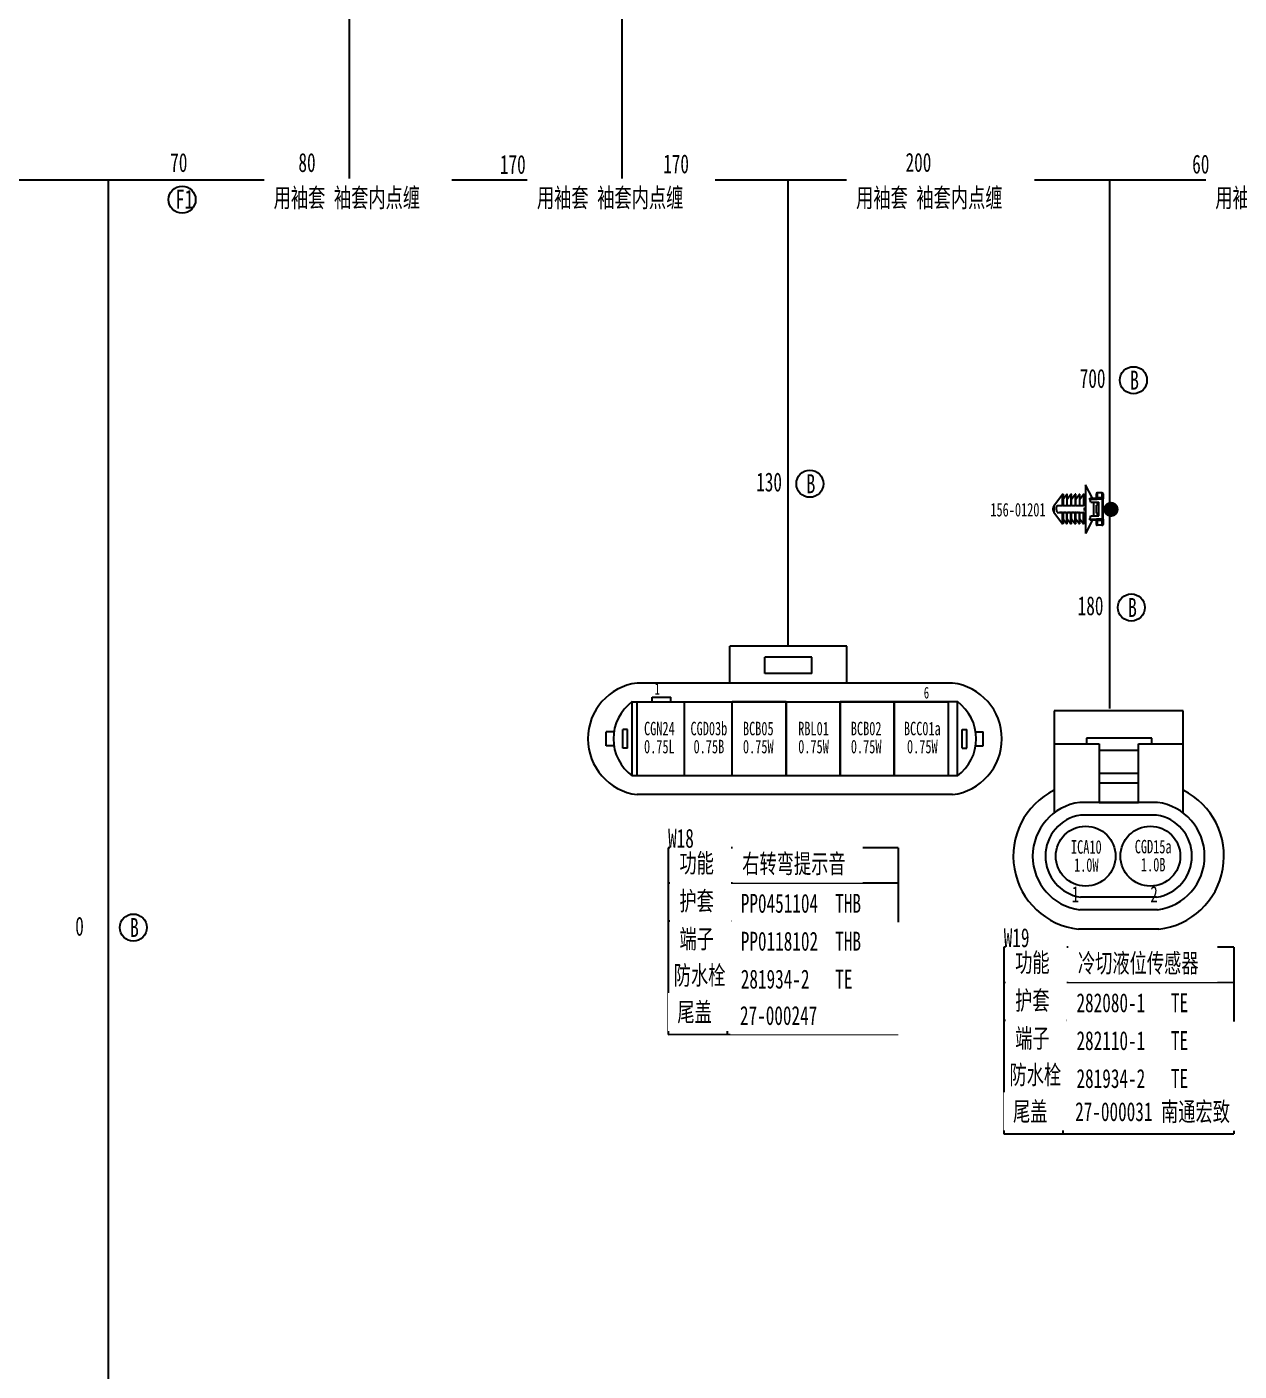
# Model space of a CAD drawing. Header units: millimetres. Extents: x 3853 to 7217, y 3585 to 4426.
# Drawn here: x 4928.7 to 5152.8, y 3884.9 to 4133.3 of the extents above; entities that cross this region are included whole.
import ezdxf

# ---------------------------------------------------------------- set-up
doc = ezdxf.new("R2010")
doc.units = ezdxf.units.MM
doc.layers.add('_0', color=7, linetype='Continuous', lineweight=25)
doc.styles.add('标准', font='', dxfattribs={"width": 0.667})
doc.styles.get('标准').set_extended_font_data('SimSun')

msp = doc.modelspace()

# ---------------------------------------------------------------- hatches: boundary and pattern name
at = {"layer": '_0'}
h = msp.add_hatch(color=0, dxfattribs=at)
edge = h.paths.add_edge_path()
edge.add_arc((5129.12, 4044.13), 1.4, -45, 315, ccw=False)

# ---------------------------------------------------------------- linework, layer by layer
at = {"layer": '_0', "color": 0, "linetype": 'ByBlock', "lineweight": -3}
for p, q in [((5038.76, 4105.01), (5038.76, 4233.38)), ((4988.36, 4105.01), (4988.36, 4183.73)), ((4904.13, 4105.01), (7107.1, 4105.01)), ((5080.32, 4018.83), (5058.67, 4018.83)), ((5080.32, 4012.04), (5080.32, 4018.83)), ((5099.85, 4012.04), (5041.52, 4012.04)), ((5089.02, 4008.59), (5079.04, 4008.59)), ((5100.72, 4008.59), (5089.02, 4008.59)), ((5100.72, 3994.87), (5100.72, 4008.59)), ((5142.47, 4006.88), (5118.6, 4006.88)), ((5118.6, 4006.88), (5118.6, 3988.02)), ((5142.47, 3988.01), (5142.47, 4006.88)), ((5101.58, 3999.99), (5101.58, 4003.46)), ((5101.58, 4003.46), (5102.45, 4003.46)), ((5102.45, 3999.99), (5102.45, 4003.46)), ((5104.06, 4003.03), (5105.48, 4003.03)), ((5105.48, 4000.43), (5105.48, 4003.03)), ((5101.58, 3999.99), (5102.45, 3999.99)), ((5104.06, 4000.43), (5105.48, 4000.43)), ((5118.6, 4000.83), (5126.94, 4000.83)), ((5136.64, 4001.85), (5124.61, 4001.85)), ((5124.61, 4001.85), (5124.61, 4000.83)), ((5126.94, 4000.83), (5126.94, 3989.98)), ((5134.18, 3999.57), (5126.94, 3999.57)), ((5126.94, 3999.57), (5126.94, 3995.4)), ((5134.18, 3989.98), (5134.18, 4000.83)), ((5134.18, 4000.83), (5142.47, 4000.83)), ((5136.64, 4000.83), (5136.64, 4001.85)), ((5100.72, 3994.87), (5089.02, 3994.87)), ((5126.94, 3995.4), (5134.18, 3995.4)), ((5134.18, 3993.56), (5126.94, 3993.56)), ((5134.18, 3993.56), (5126.94, 3993.56)), ((5099.85, 3991.41), (5041.52, 3991.41)), ((5137.72, 3989.98), (5123.34, 3989.98)), ((5126.94, 3989.98), (5134.18, 3989.98)), ((5137.56, 3987.63), (5123.5, 3987.63)), ((5089.76, 3981.6), (5047.25, 3981.6)), ((5137.56, 3972.47), (5123.5, 3972.47)), ((5137.72, 3970.12), (5123.34, 3970.12)), ((5047.23, 3968.1), (5089.76, 3968.1)), ((5137.94, 3966.53), (5123.12, 3966.53)), ((5137.94, 3966.53), (5123.12, 3966.53)), ((5151.81, 3963.23), (5109.29, 3963.23)), ((5120.2, 3963.23), (5120.21, 3928.74)), ((5047.24, 3961.1), (5089.76, 3961.1)), ((5047.25, 3961.1), (5089.76, 3961.1)), ((5047.25, 3954.1), (5089.76, 3954.11)), ((5109.28, 3949.73), (5151.81, 3949.73)), ((5047.25, 3947.11), (5089.76, 3947.12)), ((5109.29, 3942.73), (5151.81, 3942.73)), ((5109.29, 3942.73), (5151.81, 3942.73)), ((5109.29, 3935.73), (5151.81, 3935.74)), ((5109.3, 3928.74), (5151.81, 3928.75))]:
    msp.add_line(p, q, dxfattribs=at)
at = {"layer": '_0', "lineweight": -3}
msp.add_line((4943.78, 4105.01), (4943.78, 3820.55), dxfattribs=at)
at = {"layer": '_0', "linetype": 'ByBlock', "lineweight": -3}
for p, q in [((5069.46, 4018.83), (5069.46, 4105.06)), ((5058.67, 4012.04), (5058.67, 4018.83)), ((5065.16, 4013.78), (5065.16, 4016.81)), ((5073.83, 4016.81), (5065.16, 4016.81)), ((5073.83, 4013.78), (5073.83, 4016.81)), ((5073.83, 4013.78), (5065.16, 4013.78)), ((5044.31, 4009.45), (5047.77, 4009.45)), ((5044.31, 4008.59), (5044.31, 4009.45)), ((5047.77, 4008.59), (5047.77, 4009.45)), ((5040.63, 3994.87), (5040.63, 4008.59)), ((5040.63, 4008.59), (5050.3, 4008.59)), ((5041.52, 3994.87), (5041.52, 4008.59)), ((5044.31, 4008.59), (5047.77, 4008.59)), ((5050.3, 3994.87), (5050.3, 4008.59)), ((5050.3, 4008.59), (5059.09, 4008.59)), ((5069.06, 4008.59), (5059.09, 4008.59)), ((5037.25, 4003.03), (5035.83, 4003.03)), ((5035.83, 4000.43), (5035.83, 4003.03)), ((5038.9, 3999.99), (5038.9, 4003.46)), ((5039.77, 4003.46), (5038.9, 4003.46)), ((5039.77, 3999.99), (5039.77, 4003.46)), ((5037.25, 4000.43), (5035.83, 4000.43)), ((5039.77, 3999.99), (5038.9, 3999.99)), ((5050.28, 3994.87), (5040.63, 3994.87)), ((5059.09, 3994.87), (5050.3, 3994.87)), ((5058.15, 3981.6), (5058.16, 3947.11))]:
    msp.add_line(p, q, dxfattribs=at)
at = {"layer": '_0', "color": 0}
for p, q in [((5128.83, 4105.01), (5128.83, 4007.32)), ((5047.25, 3975.1), (5089.76, 3975.09)), ((5109.29, 3956.73), (5151.81, 3956.72))]:
    msp.add_line(p, q, dxfattribs=at)
at = {"layer": '_0', "color": 0, "lineweight": -2}
for p, q in [((5118.56, 4044.78), (5120.16, 4046.93)), ((5120.16, 4044.83), (5120.16, 4046.93)), ((5120.26, 4046.93), (5120.16, 4046.93)), ((5120.26, 4046.93), (5120.26, 4044.83)), ((5120.26, 4046.02), (5120.94, 4046.93)), ((5121.04, 4046.93), (5120.94, 4046.93)), ((5120.94, 4046.93), (5120.94, 4044.83)), ((5121.04, 4046.02), (5121.72, 4046.93)), ((5121.04, 4044.83), (5121.04, 4046.93)), ((5121.82, 4046.93), (5121.72, 4046.93)), ((5121.72, 4046.93), (5121.72, 4044.83)), ((5121.82, 4046.02), (5122.5, 4046.93)), ((5121.82, 4044.83), (5121.82, 4046.93)), ((5122.6, 4046.93), (5122.5, 4046.93)), ((5122.5, 4046.93), (5122.5, 4044.83)), ((5122.6, 4046.02), (5123.28, 4046.93)), ((5122.6, 4044.83), (5122.6, 4046.93)), ((5123.38, 4046.93), (5123.28, 4046.93)), ((5123.28, 4046.93), (5123.28, 4044.83)), ((5123.38, 4046.02), (5124.06, 4046.93)), ((5123.38, 4044.83), (5123.38, 4046.93)), ((5124.16, 4046.93), (5124.06, 4046.93)), ((5124.06, 4046.93), (5124.06, 4044.83)), ((5124.16, 4044.83), (5124.16, 4046.93)), ((5124.41, 4048.68), (5124.41, 4039.68)), ((5125.68, 4046.18), (5124.41, 4048.68)), ((5126.41, 4046.18), (5126.41, 4047.03)), ((5126.56, 4047.18), (5126.56, 4046.24)), ((5127.41, 4047.18), (5126.56, 4047.18)), ((5127.41, 4047.18), (5127.51, 4047.18)), ((5127.51, 4046.24), (5127.51, 4047.18)), ((5127.66, 4047.03), (5127.66, 4046.14)), ((5118.56, 4044.78), (5118.56, 4044.18)), ((5118.56, 4044.18), (5118.56, 4043.59)), ((5119.16, 4044.83), (5120.16, 4044.83)), ((5120.26, 4044.83), (5120.16, 4044.83)), ((5120.26, 4044.83), (5120.94, 4044.83)), ((5121.04, 4044.83), (5120.94, 4044.83)), ((5121.04, 4044.83), (5121.72, 4044.83)), ((5121.82, 4044.83), (5121.72, 4044.83)), ((5121.82, 4044.83), (5122.5, 4044.83)), ((5122.6, 4044.83), (5122.5, 4044.83)), ((5122.6, 4044.83), (5123.28, 4044.83)), ((5123.38, 4044.83), (5123.28, 4044.83)), ((5123.38, 4044.83), (5124.06, 4044.83)), ((5124.16, 4044.83), (5124.06, 4044.83)), ((5124.21, 4045.68), (5124.16, 4045.68)), ((5124.16, 4044.98), (5124.41, 4044.97)), ((5124.21, 4045.66), (5124.21, 4045.73)), ((5124.41, 4045.66), (5124.21, 4045.66)), ((5124.21, 4043.93), (5124.21, 4044.43)), ((5124.26, 4044.43), (5124.21, 4044.43)), ((5124.26, 4045.78), (5124.41, 4045.78)), ((5124.26, 4044.43), (5124.41, 4044.43)), ((5124.26, 4043.93), (5124.26, 4044.43)), ((5125.22, 4046.03), (5125.22, 4046.18)), ((5125.22, 4046.18), (5126.42, 4046.18)), ((5125.22, 4046.03), (5126.41, 4046.03)), ((5125.39, 4045.43), (5126.89, 4045.43)), ((5125.86, 4045.43), (5125.86, 4045.18)), ((5125.86, 4045.18), (5125.86, 4043.18)), ((5126.41, 4046.03), (5126.56, 4046.03)), ((5126.46, 4043.43), (5126.46, 4044.93)), ((5126.56, 4044.93), (5126.46, 4044.93)), ((5126.56, 4046.24), (5126.56, 4046.07)), ((5127.41, 4046.24), (5126.56, 4046.24)), ((5126.56, 4046.03), (5127.41, 4046.07)), ((5126.89, 4045.18), (5126.89, 4045.43)), ((5126.89, 4043.18), (5126.89, 4045.18)), ((5127.51, 4046.24), (5127.41, 4046.24)), ((5127.41, 4046.07), (5127.51, 4046.07)), ((5127.51, 4046.24), (5127.51, 4046.07)), ((5127.51, 4046.07), (5127.51, 4042.3)), ((5127.66, 4046.07), (5127.51, 4046.07)), ((5127.66, 4046.14), (5127.66, 4046.07)), ((5127.66, 4042.3), (5127.66, 4046.07)), ((5118.56, 4043.59), (5120.16, 4041.43)), ((5119.16, 4043.53), (5120.16, 4043.53)), ((5120.01, 4043.53), (5119.6, 4043.53)), ((5120.01, 4043.53), (5120.94, 4043.53)), ((5120.16, 4041.43), (5120.16, 4043.53)), ((5120.26, 4043.53), (5120.16, 4043.53)), ((5120.26, 4043.53), (5120.26, 4041.43)), ((5120.26, 4042.35), (5120.26, 4041.8)), ((5120.26, 4042.35), (5120.94, 4041.43)), ((5120.79, 4043.53), (5120.38, 4043.53)), ((5120.79, 4043.53), (5121.72, 4043.53)), ((5121.04, 4043.53), (5120.94, 4043.53)), ((5120.94, 4041.43), (5120.94, 4043.53)), ((5121.04, 4041.43), (5121.04, 4043.53)), ((5121.04, 4042.35), (5121.72, 4041.43)), ((5121.04, 4042.35), (5121.04, 4041.8)), ((5121.57, 4043.53), (5121.16, 4043.53)), ((5121.57, 4043.53), (5122.5, 4043.53)), ((5121.82, 4043.53), (5121.72, 4043.53)), ((5121.72, 4041.43), (5121.72, 4043.53)), ((5121.82, 4041.43), (5121.82, 4043.53)), ((5121.82, 4042.35), (5122.5, 4041.43)), ((5121.82, 4042.35), (5121.82, 4041.8)), ((5122.35, 4043.53), (5121.94, 4043.53)), ((5122.35, 4043.53), (5123.28, 4043.53)), ((5122.6, 4043.53), (5122.5, 4043.53)), ((5122.5, 4041.43), (5122.5, 4043.53)), ((5122.6, 4041.43), (5122.6, 4043.53)), ((5122.6, 4042.35), (5123.28, 4041.43)), ((5122.6, 4042.35), (5122.6, 4041.8)), ((5123.13, 4043.53), (5122.72, 4043.53)), ((5123.13, 4043.53), (5124.06, 4043.53)), ((5123.38, 4043.53), (5123.28, 4043.53)), ((5123.28, 4041.43), (5123.28, 4043.53)), ((5123.38, 4041.43), (5123.38, 4043.53)), ((5123.38, 4042.35), (5124.06, 4041.43)), ((5123.38, 4042.35), (5123.38, 4041.8)), ((5124.16, 4043.53), (5124.06, 4043.53)), ((5124.06, 4041.43), (5124.06, 4043.53)), ((5124.16, 4041.43), (5124.16, 4043.53)), ((5124.41, 4043.35), (5124.16, 4043.35)), ((5124.16, 4042.68), (5124.16, 4041.8)), ((5124.21, 4042.68), (5124.16, 4042.68)), ((5124.26, 4043.93), (5124.21, 4043.93)), ((5124.41, 4042.7), (5124.21, 4042.7)), ((5124.21, 4042.63), (5124.21, 4042.7)), ((5124.26, 4043.93), (5124.41, 4043.93)), ((5124.26, 4042.58), (5124.41, 4042.58)), ((5125.68, 4042.18), (5124.41, 4039.68)), ((5125.22, 4042.18), (5125.22, 4042.34)), ((5125.22, 4042.34), (5126.41, 4042.34)), ((5125.22, 4042.18), (5126.41, 4042.18)), ((5125.39, 4042.93), (5126.89, 4042.93)), ((5125.86, 4043.18), (5125.86, 4042.93)), ((5126.41, 4042.34), (5126.56, 4042.34)), ((5126.41, 4041.33), (5126.41, 4042.18)), ((5126.56, 4043.43), (5126.46, 4043.43)), ((5127.41, 4042.3), (5126.56, 4042.34)), ((5126.56, 4042.12), (5126.56, 4042.3)), ((5126.56, 4042.12), (5126.56, 4041.18)), ((5126.56, 4042.12), (5127.41, 4042.12)), ((5126.89, 4042.93), (5126.89, 4043.18)), ((5127.51, 4042.3), (5127.41, 4042.3)), ((5127.41, 4042.12), (5127.51, 4042.12)), ((5127.66, 4042.3), (5127.51, 4042.3)), ((5127.51, 4042.12), (5127.51, 4042.3)), ((5127.51, 4041.18), (5127.51, 4042.12)), ((5127.66, 4042.3), (5127.66, 4042.23)), ((5127.66, 4042.23), (5127.66, 4041.33)), ((5120.26, 4041.43), (5120.16, 4041.43)), ((5121.04, 4041.43), (5120.94, 4041.43)), ((5121.82, 4041.43), (5121.72, 4041.43)), ((5122.6, 4041.43), (5122.5, 4041.43)), ((5123.38, 4041.43), (5123.28, 4041.43)), ((5124.16, 4041.43), (5124.06, 4041.43)), ((5127.41, 4041.18), (5126.56, 4041.18)), ((5127.41, 4041.18), (5127.51, 4041.18))]:
    msp.add_line(p, q, dxfattribs=at)
for points in [[(5119.04, 4044.14), (5119.07, 4044.48), (5119.16, 4044.83)], [(5119.16, 4043.53), (5119.08, 4043.84), (5119.04, 4044.14)], [(5126.56, 4046.24), (5126.46, 4046.22), (5126.42, 4046.18)], [(5126.56, 4045.43), (5126.57, 4045.43), (5126.58, 4045.42), (5126.6, 4045.4), (5126.61, 4045.36)], [(5126.64, 4045.18), (5126.63, 4045.31), (5126.59, 4045.41), (5126.58, 4045.43), (5126.57, 4045.43), (5126.56, 4045.43)], [(5126.64, 4045.18), (5126.63, 4045.05), (5126.59, 4044.96), (5126.58, 4044.94), (5126.57, 4044.94), (5126.56, 4044.93)], [(5126.64, 4045.15), (5126.61, 4045.01), (5126.59, 4044.96), (5126.57, 4044.94), (5126.56, 4044.93)], [(5127.51, 4046.24), (5127.57, 4046.24), (5127.62, 4046.21), (5127.65, 4046.17), (5127.66, 4046.14)], [(5126.42, 4042.19), (5126.44, 4042.26), (5126.46, 4042.3)], [(5126.56, 4042.12), (5126.46, 4042.15), (5126.42, 4042.19)], [(5126.56, 4043.43), (5126.57, 4043.43), (5126.58, 4043.42), (5126.6, 4043.39), (5126.62, 4043.36)], [(5126.64, 4043.18), (5126.63, 4043.31), (5126.59, 4043.41), (5126.58, 4043.43), (5126.57, 4043.43), (5126.56, 4043.43)], [(5126.56, 4042.93), (5126.57, 4042.94), (5126.58, 4042.95), (5126.6, 4042.97), (5126.62, 4043.04), (5126.64, 4043.18)], [(5127.51, 4042.12), (5127.57, 4042.13), (5127.62, 4042.16), (5127.65, 4042.2), (5127.66, 4042.23)]]:
    msp.add_lwpolyline(points, dxfattribs=at)
at = {"layer": '_0', "linetype": 'ByBlock', "lineweight": -3}
msp.add_lwpolyline([(5069.06, 3994.87), (5059.09, 3994.87), (5059.09, 4008.59), (5069.06, 4008.59)], close=True, dxfattribs=at)
at = {"layer": '_0', "color": 0, "linetype": 'ByBlock', "lineweight": -3}
for points in [[(5079.04, 3994.87), (5069.06, 3994.87), (5069.06, 4008.59), (5079.04, 4008.59)], [(5089.02, 3994.87), (5079.04, 3994.87), (5079.04, 4008.59), (5089.02, 4008.59)], [(5099, 3994.87), (5089.02, 3994.87), (5089.02, 4008.59), (5099, 4008.59)]]:
    msp.add_lwpolyline(points, close=True, dxfattribs=at)
at = {"layer": '_0', "linetype": 'ByBlock', "lineweight": -3}
for centre in [(4957.43, 4101.37), (4948.42, 3966.85)]:
    msp.add_circle(centre, 2.5, dxfattribs=at)
at = {"layer": '_0', "color": 0, "linetype": 'ByBlock', "lineweight": -3}
for centre, radius in [((5133.27, 4068), 2.5), ((5073.46, 4048.86), 2.5), ((5132.88, 4025.99), 2.5), ((5124.44, 3980.05), 5.53), ((5136.4, 3980.05), 5.53)]:
    msp.add_circle(centre, radius, dxfattribs=at)
at = {"layer": '_0', "color": 0, "lineweight": -2}
for centre, radius, start, end in [((5126.56, 4047.03), 0.15, 90.0109, 179.9949), ((5127.51, 4047.03), 0.15, 0.0067, 89.9891), ((5119.36, 4044.18), 1, 143.3437, 216.6563), ((5124.26, 4045.73), 0.05, 90, 180), ((5116.88, 4043.3), 8.78, 14.0438, 18.0619), ((5126.57, 4046.17), 0.151, 176.7895, 221.4835), ((5126.56, 4046.17), 0.14, 221.9793, 268.3229), ((5124.26, 4042.63), 0.05, 180, 270), ((5116.88, 4045.06), 8.78, 341.9381, 345.9562), ((5126.56, 4042.2), 0.14, 91.6909, 138.0317), ((5126.06, 4043.17), 0.582, 343.3064, 359.4791), ((5126.56, 4041.33), 0.15, 180.0051, 269.9891), ((5127.51, 4041.33), 0.15, 270.0109, 359.9933)]:
    msp.add_arc(centre, radius, start, end, dxfattribs=at)
at = {"layer": '_0', "linetype": 'ByBlock', "lineweight": -3}
for centre, radius, start, end in [((5042.82, 4001.73), 10.39, 97.1808, 262.8192), ((5045.64, 4001.73), 8.5, 126.1486, 233.8514)]:
    msp.add_arc(centre, radius, start, end, dxfattribs=at)
at = {"layer": '_0', "color": 0, "linetype": 'ByBlock', "lineweight": -3}
for centre, radius, start, end in [((5098.55, 4001.73), 10.39, 277.1808, 82.8192), ((5095.71, 4001.73), 8.5, 306.1486, 53.8514), ((5124.66, 3980.05), 13.6, 116.4828, 263.4859), ((5124.66, 3980.05), 13.6, 116.4828, 263.4859), ((5136.4, 3980.05), 13.6, 276.5141, 63.4987), ((5136.4, 3980.05), 13.6, 276.5141, 63.4987), ((5124.66, 3980.05), 10.02, 97.5927, 262.4073), ((5136.4, 3980.05), 10.02, 277.5927, 82.4073), ((5124.66, 3980.05), 7.67, 98.6806, 261.3194), ((5136.4, 3980.05), 7.67, 278.6806, 81.3194)]:
    msp.add_arc(centre, radius, start, end, dxfattribs=at)

# ---------------------------------------------------------------- texts
at = {"layer": '_0', "linetype": 'ByBlock', "lineweight": -3, "char_height": 3.5, "attachment_point": 1, "style": '标准'}
for s, insert in [('70', (4955.23, 4109.98)), ('80', (4978.93, 4109.98)), ('170', (5016.17, 4109.63)), ('170', (5046.35, 4109.73)), ('200', (5091.15, 4110.01)), ('60', (5144.13, 4109.69)), ('700', (5123.34, 4070.08)), ('130', (5063.54, 4050.94)), ('0', (4937.68, 3968.85))]:
    msp.add_mtext(s, dxfattribs=dict(at, insert=insert))
at = {"layer": '_0', "linetype": 'ByBlock', "lineweight": -3, "attachment_point": 1, "style": '标准'}
for s, insert, char_height, width in [('{\\W0.7;F1}', (4956.22, 4103.19), 3.5, 2.4249), ('1', (5044.76, 4012.04), 2.16, 6.1691), ('{\\W0.7;B}', (4947.77, 3968.61), 3.5, 2.4249)]:
    msp.add_mtext(s, dxfattribs=dict(at, insert=insert, char_height=char_height, width=width))
at = {"layer": '_0', "color": 0, "linetype": 'ByBlock', "lineweight": -3, "attachment_point": 1, "style": '标准'}
for s, insert, char_height, width in [('{\\W0.7;B}', (5132.62, 4069.76), 3.5, 2.4249), ('{\\W0.7;B}', (5072.81, 4050.62), 3.5, 2.4249), ('{\\W0.7;B}', (5132.24, 4027.75), 3.5, 2.4249), ('6', (5094.52, 4011.34), 2.16, 6.1691), ('1', (5121.88, 3974.51), 3, 0.0275), ('2', (5136.4, 3974.51), 3, 4.85722573273506e-17)]:
    msp.add_mtext(s, dxfattribs=dict(at, insert=insert, char_height=char_height, width=width))
at = {"layer": '_0', "color": 0, "char_height": 2.5, "attachment_point": 1, "style": '标准'}
for s, insert, width in [('{\\fFangSong_GB2312|b0|i0|c0|p49;156-01201}', (5106.82, 4045.32), 10.7181), ('\\pxsm0.8,qc,t0.32;{\\fFangSong_GB2312|b0|i0|c134|p2;RBL01\\P0.75W}', (5071.65, 4004.88), 4.9731), ('\\pxsm0.8,qc,t0.32;{\\fFangSong_GB2312|b0|i0|c134|p2;BCB02\\P0.75W}', (5081.38, 4004.88), 4.9731), ('\\pxsm0.8,qc,t0.32;{\\fFangSong_GB2312|b0|i0|c134|p2;BCC01a\\P0.75W}', (5091.76, 4004.88), 4.9731), ('\\pxsm0.8,qc,t0.32;{\\fFangSong_GB2312|b0|i0|c134|p2;ICA10\\P1.0W}', (5122.07, 3983), 4.9731), ('\\pxsm0.8,qc,t0.32;{\\fFangSong_GB2312|b0|i0|c134|p2;CGD15a\\P1.0B}', (5134.43, 3983.06), 4.9731)]:
    msp.add_mtext(s, dxfattribs=dict(at, insert=insert, width=width))
at = {"layer": '_0', "color": 0, "linetype": 'ByBlock', "lineweight": -3, "insert": (5122.96, 4028.07), "char_height": 3.5, "attachment_point": 1, "style": '标准'}
msp.add_mtext('180', dxfattribs=at)
at = {"layer": '_0', "char_height": 2.5, "width": 4.9731, "attachment_point": 1, "style": '标准'}
for s, insert in [('\\pxsm0.8,qc,t0.32;{\\fFangSong_GB2312|b0|i0|c134|p2;CGN24\\P0.75L}', (5043.16, 4004.88)), ('\\pxsm0.8,qc,t0.32;{\\fFangSong_GB2312|b0|i0|c134|p2;CGD03b\\P0.75B}', (5052.31, 4004.88)), ('\\pxsm0.8,qc,t0.32;{\\fFangSong_GB2312|b0|i0|c134|p2;BCB05\\P0.75W}', (5061.44, 4004.88))]:
    msp.add_mtext(s, dxfattribs=dict(at, insert=insert))

# ---------------------------------------------------------------- next in the draw order: texts
at = {"layer": '_0', "color": 0, "char_height": 3.5, "attachment_point": 1, "style": '标准', "bg_fill": 2}
for s, insert, width in [('{\\fFangSong_GB2312|b0|i0|c134|p2;用袖套 袖套内点缠}', (4974.35, 4103.47), 31.1704), ('{\\fFangSong_GB2312|b0|i0|c134|p2;用袖套 袖套内点缠}', (5023.01, 4103.47), 31.1704), ('{\\fFangSong_GB2312|b0|i0|c134|p2;用袖套 袖套内点缠}', (5082.01, 4103.47), 31.1704), ('{\\fFangSong_GB2312|b0|i0|c134|p2;用袖套 袖套内点缠}', (5148.4, 4103.47), 31.1704), ('{\\fFangSong_GB2312|b0|i0|c134|p2;右转弯提示音}', (5060.96, 3980.4), 20.5328), ('{\\fFangSong_GB2312|b0|i0|c134|p2;冷切液位传感器}', (5123.01, 3962.03), 24.0033)]:
    msp.add_mtext(s, dxfattribs=dict(at, insert=insert, width=width))

# ---------------------------------------------------------------- next in the draw order: texts
at = {"layer": '_0', "color": 0, "char_height": 3.5, "width": 35.8921, "attachment_point": 1, "style": '标准', "bg_fill": 2}
for s, insert in [('{\\fFangSong_GB2312|b0|i0|c134|p2;PP0451104  THB}', (5060.69, 3973.08)), ('{\\fFangSong_GB2312|b0|i0|c134|p2;282080-1   TE}', (5122.74, 3954.71))]:
    msp.add_mtext(s, dxfattribs=dict(at, insert=insert))

# ---------------------------------------------------------------- next in the draw order: linework, layer by layer
at = {"layer": '_0', "lineweight": -3}
for p, q in [((5089.76, 3981.6), (5089.76, 3947.12)), ((5151.81, 3963.23), (5151.81, 3928.75))]:
    msp.add_line(p, q, dxfattribs=at)

# ---------------------------------------------------------------- next in the draw order: texts
at = {"layer": '_0', "insert": (5049.35, 3980.51), "char_height": 3.5, "width": 7.8037, "attachment_point": 1, "style": '标准', "bg_fill": 2}
msp.add_mtext('{\\fFangSong_GB2312|b0|i0|c134|p2;功能}', dxfattribs=at)
at = {"layer": '_0', "color": 0, "insert": (5111.4, 3962.14), "char_height": 3.5, "width": 7.8037, "attachment_point": 1, "style": '标准', "bg_fill": 2}
msp.add_mtext('{\\fFangSong_GB2312|b0|i0|c134|p2;功能}', dxfattribs=at)

# ---------------------------------------------------------------- next in the draw order: texts
at = {"layer": '_0', "linetype": 'ByBlock', "lineweight": -3, "insert": (5047.25, 3985.1), "char_height": 3.5, "width": 15.1586, "attachment_point": 1, "style": '标准'}
msp.add_mtext('W18', dxfattribs=at)
at = {"layer": '_0', "insert": (5049.35, 3973.51), "char_height": 3.5, "width": 7.8037, "attachment_point": 1, "style": '标准', "bg_fill": 2}
msp.add_mtext('{\\fFangSong_GB2312|b0|i0|c134|p2;护套}', dxfattribs=at)
at = {"layer": '_0', "color": 0, "linetype": 'ByBlock', "lineweight": -3, "insert": (5109.29, 3966.73), "char_height": 3.5, "width": 15.1586, "attachment_point": 1, "style": '标准'}
msp.add_mtext('W19', dxfattribs=at)
at = {"layer": '_0', "color": 0, "insert": (5111.4, 3955.14), "char_height": 3.5, "width": 7.8037, "attachment_point": 1, "style": '标准', "bg_fill": 2}
msp.add_mtext('{\\fFangSong_GB2312|b0|i0|c134|p2;护套}', dxfattribs=at)

# ---------------------------------------------------------------- next in the draw order: linework, layer by layer
at = {"layer": '_0', "lineweight": -3}
msp.add_line((5047.25, 3981.6), (5047.25, 3975.1), dxfattribs=at)
at = {"layer": '_0', "color": 0, "lineweight": -3}
msp.add_line((5109.29, 3963.23), (5109.29, 3956.73), dxfattribs=at)

# ---------------------------------------------------------------- next in the draw order: texts
at = {"layer": '_0', "insert": (5049.35, 3966.51), "char_height": 3.5, "width": 7.8037, "attachment_point": 1, "style": '标准', "bg_fill": 2}
msp.add_mtext('{\\fFangSong_GB2312|b0|i0|c134|p2;端子}', dxfattribs=at)
at = {"layer": '_0', "color": 0, "insert": (5111.4, 3948.14), "char_height": 3.5, "width": 7.8037, "attachment_point": 1, "style": '标准', "bg_fill": 2}
msp.add_mtext('{\\fFangSong_GB2312|b0|i0|c134|p2;端子}', dxfattribs=at)

# ---------------------------------------------------------------- next in the draw order: linework, layer by layer
at = {"layer": '_0', "lineweight": -3}
msp.add_line((5047.25, 3975.1), (5047.25, 3968.1), dxfattribs=at)
at = {"layer": '_0', "color": 0, "lineweight": -3}
msp.add_line((5109.29, 3956.73), (5109.29, 3949.73), dxfattribs=at)

# ---------------------------------------------------------------- next in the draw order: texts
at = {"layer": '_0', "insert": (5048.3, 3959.78), "char_height": 3.5, "width": 9.8578, "attachment_point": 1, "style": '标准', "bg_fill": 2}
msp.add_mtext('{\\fFangSong_GB2312|b0|i0|c134|p2;防水栓}', dxfattribs=at)
at = {"layer": '_0', "color": 0, "insert": (5110.35, 3941.41), "char_height": 3.5, "width": 9.8578, "attachment_point": 1, "style": '标准', "bg_fill": 2}
msp.add_mtext('{\\fFangSong_GB2312|b0|i0|c134|p2;防水栓}', dxfattribs=at)

# ---------------------------------------------------------------- next in the draw order: linework, layer by layer
at = {"layer": '_0', "lineweight": -3}
for p, q in [((5047.25, 3968.1), (5047.25, 3961.1)), ((5047.25, 3961.1), (5047.25, 3954.1)), ((5047.25, 3954.1), (5047.25, 3947.11))]:
    msp.add_line(p, q, dxfattribs=at)
at = {"layer": '_0', "color": 0, "lineweight": -3}
for p, q in [((5109.29, 3949.73), (5109.29, 3942.73)), ((5109.29, 3942.73), (5109.29, 3935.73)), ((5109.29, 3935.73), (5109.3, 3928.74))]:
    msp.add_line(p, q, dxfattribs=at)

# ---------------------------------------------------------------- next in the draw order: texts
at = {"layer": '_0', "color": 0, "char_height": 3.5, "width": 35.8921, "attachment_point": 1, "style": '标准', "bg_fill": 2}
for s, insert in [('{\\fFangSong_GB2312|b0|i0|c134|p2;PP0118102  THB}', (5060.69, 3966.08)), ('{\\fFangSong_GB2312|b0|i0|c134|p2;282110-1   TE}', (5122.74, 3947.71))]:
    msp.add_mtext(s, dxfattribs=dict(at, insert=insert))

# ---------------------------------------------------------------- next in the draw order: texts
at = {"layer": '_0', "insert": (5048.96, 3952.99), "char_height": 3.5, "width": 9.8578, "attachment_point": 1, "style": '标准', "bg_fill": 2}
msp.add_mtext('{\\fFangSong_GB2312|b0|i0|c134|p2;尾盖}', dxfattribs=at)
at = {"layer": '_0', "color": 0, "insert": (5111.01, 3934.62), "char_height": 3.5, "width": 9.8578, "attachment_point": 1, "style": '标准', "bg_fill": 2}
msp.add_mtext('{\\fFangSong_GB2312|b0|i0|c134|p2;尾盖}', dxfattribs=at)

# ---------------------------------------------------------------- next in the draw order: texts
at = {"layer": '_0', "color": 0, "char_height": 3.5, "width": 35.8921, "attachment_point": 1, "style": '标准', "bg_fill": 2}
for insert in [(5060.69, 3959.08), (5122.74, 3940.71)]:
    msp.add_mtext('{\\fFangSong_GB2312|b0|i0|c134|p2;281934-2   TE}', dxfattribs=dict(at, insert=insert))

# ---------------------------------------------------------------- next in the draw order: texts
for s, insert in [('{\\fFangSong_GB2312|b0|i0|c134|p2;27-000247}', (5060.54, 3952.35)), ('{\\fFangSong_GB2312|b0|i0|c134|p2;27-000031 南通宏致}', (5122.49, 3934.58))]:
    msp.add_mtext(s, dxfattribs=dict(at, insert=insert))

doc.saveas('drawing.dxf')
